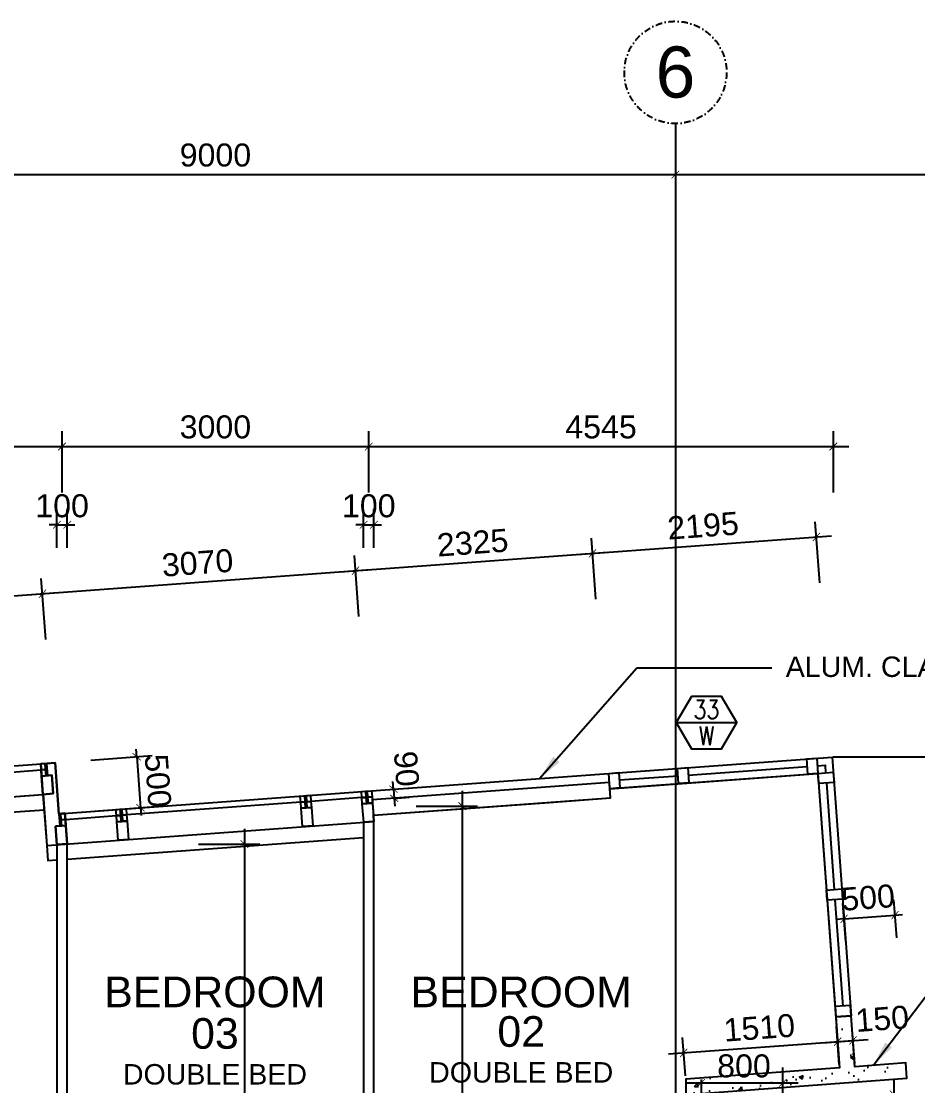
# Model space of a CAD drawing. Header units: millimetres. Extents: x -1214 to 71105, y 7230 to 56309.
# Drawn here: x 48601 to 57370, y 36535 to 46950 of the extents above; entities that cross this region are included whole.
import ezdxf
from ezdxf.enums import TextEntityAlignment as Align

# ---------------------------------------------------------------- set-up
doc = ezdxf.new("R2010")
doc.units = ezdxf.units.MM
doc.header["$MEASUREMENT"] = 0
doc.linetypes.add('CENTERX2', pattern=[101.6, 63.5, -12.7, 12.7, -12.7])
doc.linetypes.add('DASHDOT', pattern=[25.4, 12.7, -6.35, 0, -6.35])
doc.layers.get('0').update_dxf_attribs({"color": 8})
doc.layers.get('Defpoints').update_dxf_attribs({"color": 8})
for name, color, linetype in [('arrow', 8, 'Continuous'), ('DLN020__', 8, 'DASHDOT'), ('Dry Wall', 8, 'Continuous'), ('GBP Dim', 8, 'Continuous'), ('GBP Text 200', 8, 'Continuous'), ('GBP Text 250', 8, 'Continuous'), ('grid', 8, 'CENTERX2'), ('hatch', 8, 'Continuous'), ('Kerb', 8, 'Continuous'), ('RCP_text', 8, 'Continuous'), ('WALL-NEW', 8, 'Continuous'), ('WINDOW', 8, 'Continuous'), ('Window Mark', 8, 'Continuous'), ('WINDOW-MULLION', 8, 'Continuous'), ('zzz-room mix', 8, 'Continuous')]:
    doc.layers.add(name, color=color, linetype=linetype)
doc.styles.add('BH', font='arial.ttf')
doc.styles.add('ROMANS', font='romans.shx')
doc.styles.add('SWIS721LT450', font='swissl.ttf')
doc.dimstyles.new('200 GBP', dxfattribs={"dimscale": 1.5, "dimtxt": 150, "dimasz": 50, "dimexe": 100, "dimexo": 50, "dimgap": 50, "dimtad": 1, "dimdec": 0, "dimzin": 0, "dimdsep": 46, "dimtxsty": 'BH', "dimblk": 'ARCHTICK', "dimcen": 0.09, "dimdle": 100, "dimclrd": 9, "dimclre": 9, "dimclrt": 1, "dimadec": 0, "dimazin": 0, "dimtfac": 1, "dimtdec": 0, "dimtix": 1, "dimtmove": 2, "dimatfit": 3, "dimldrblk": 'ARCHTICK', "dimfxl": 300, "dimfxlon": 1, "dimtolj": 1, "dimtzin": 0, "dimarcsym": 0})
doc.dimstyles.get("Standard").update_dxf_attribs({"dimtxt": 0.18, "dimasz": 0.18, "dimexe": 0.18, "dimexo": 0.0625, "dimgap": 0.09, "dimtad": 0, "dimtih": 1, "dimtoh": 1, "dimdec": 4, "dimzin": 0, "dimdsep": 46, "dimtxsty": 'Standard', "dimcen": 0.09, "dimadec": 0, "dimazin": 0, "dimtfac": 1, "dimtdec": 4, "dimtofl": 0, "dimtmove": 0, "dimatfit": 3, "dimfxl": 1, "dimtolj": 1, "dimtzin": 0, "dimarcsym": 0})

# ---------------------------------------------------------------- blocks, each defined once
blk = doc.blocks.new('A$C65CE4B9A')
at = {"layer": 'DLN020__', "ltscale": 5}
blk.add_circle((-14000, 11000), 500, dxfattribs=at)
at = {"layer": 'grid', "ltscale": 200}
blk.add_line((-14000, 10500), (-14000, -20450), dxfattribs=at)
at = {"layer": 'DLN020__', "ltscale": 5, "insert": (-14000, 11000), "char_height": 500, "width": 746.16, "attachment_point": 5, "style": 'SWIS721LT450'}
blk.add_mtext('6', dxfattribs=at)
blk = doc.blocks.new('_ArchTick')
at = {"color": 0, "const_width": 0.1}
blk.add_lwpolyline([(0.5, 0.5), (-0.5, -0.5)], dxfattribs=at)
blk = doc.blocks.new('*D35')
at = {"layer": 'Defpoints', "color": 0, "transparency": 16777216}
for p in [(57044, 39751), (67378, 39751), (66928, 36452)]:
    blk.add_point(p, dxfattribs=at)
at = {"layer": 'GBP Dim', "color": 9, "lineweight": -2, "transparency": 16777216}
for p, q in [((67378, 36302), (67378, 39901)), ((66928, 39751), (67528, 39751)), ((67003, 36452), (67528, 36452))]:
    blk.add_line(p, q, dxfattribs=at)
at = {"layer": 'GBP Dim', "color": 9, "lineweight": -2, "transparency": 16777216, "xscale": 75, "yscale": 75, "zscale": 75}
for p, rotation in [((67378, 39751), 90), ((67378, 36452), 270)]:
    blk.add_blockref('_ArchTick', p, dxfattribs=dict(at, rotation=rotation))
at = {"layer": 'GBP Dim', "transparency": 16777216, "insert": (67188, 38102), "char_height": 225, "attachment_point": 5, "rotation": 90, "style": 'BH'}
blk.add_mtext('\\A1;3300', dxfattribs=at)
blk = doc.blocks.new('*D38')
at = {"layer": 'Defpoints', "color": 0, "transparency": 16777216}
for p in [(46000, 45950), (55000, 45950), (55000, 45450)]:
    blk.add_point(p, dxfattribs=at)
at = {"layer": 'GBP Dim', "color": 9, "lineweight": -2, "transparency": 16777216}
for p, q in [((46000, 45875), (46000, 45300)), ((55000, 45875), (55000, 45300)), ((45850, 45450), (55150, 45450))]:
    blk.add_line(p, q, dxfattribs=at)
at = {"layer": 'GBP Dim', "color": 9, "lineweight": -2, "transparency": 16777216, "xscale": 75, "yscale": 75, "zscale": 75, "rotation": 180}
blk.add_blockref('_ArchTick', (46000, 45450), dxfattribs=at)
at = {"layer": 'GBP Dim', "color": 9, "lineweight": -2, "transparency": 16777216, "xscale": 75, "yscale": 75, "zscale": 75}
blk.add_blockref('_ArchTick', (55000, 45450), dxfattribs=at)
at = {"layer": 'GBP Dim', "transparency": 16777216, "insert": (50500, 45640), "char_height": 225, "attachment_point": 5, "style": 'BH'}
blk.add_mtext('\\A1;9000', dxfattribs=at)
blk = doc.blocks.new('*D39')
at = {"layer": 'Defpoints', "color": 0, "transparency": 16777216}
for p in [(55000, 45950), (64000, 45950), (64000, 45450)]:
    blk.add_point(p, dxfattribs=at)
at = {"layer": 'GBP Dim', "color": 9, "lineweight": -2, "transparency": 16777216}
for p, q in [((55000, 45875), (55000, 45300)), ((64000, 45875), (64000, 45300)), ((54850, 45450), (64150, 45450))]:
    blk.add_line(p, q, dxfattribs=at)
at = {"layer": 'GBP Dim', "color": 9, "lineweight": -2, "transparency": 16777216, "xscale": 75, "yscale": 75, "zscale": 75, "rotation": 180}
blk.add_blockref('_ArchTick', (55000, 45450), dxfattribs=at)
at = {"layer": 'GBP Dim', "color": 9, "lineweight": -2, "transparency": 16777216, "xscale": 75, "yscale": 75, "zscale": 75}
blk.add_blockref('_ArchTick', (64000, 45450), dxfattribs=at)
at = {"layer": 'GBP Dim', "transparency": 16777216, "insert": (59500, 45640), "char_height": 225, "attachment_point": 5, "style": 'BH'}
blk.add_mtext('\\A1;9000', dxfattribs=at)
blk = doc.blocks.new('*D62')
at = {"layer": 'Defpoints', "color": 0, "transparency": 16777216}
for p in [(52039, 39271), (52050, 31651), (52915, 31651)]:
    blk.add_point(p, dxfattribs=at)
at = {"layer": 'GBP Dim', "color": 9, "lineweight": -2, "transparency": 16777216}
for p, q in [((52915, 39421), (52915, 31501)), ((52465, 39271), (53065, 39271)), ((52465, 31651), (53065, 31651))]:
    blk.add_line(p, q, dxfattribs=at)
at = {"layer": 'GBP Dim', "color": 9, "lineweight": -2, "transparency": 16777216, "xscale": 75, "yscale": 75, "zscale": 75}
for p, rotation in [((52915, 39271), 90), ((52915, 31651), 270)]:
    blk.add_blockref('_ArchTick', p, dxfattribs=dict(at, rotation=rotation))
at = {"layer": 'GBP Dim', "transparency": 16777216, "insert": (52725, 35461), "char_height": 225, "attachment_point": 5, "rotation": 90, "style": 'BH'}
blk.add_mtext('\\A1;7620', dxfattribs=at)
blk = doc.blocks.new('*D63')
at = {"layer": 'Defpoints', "color": 0, "transparency": 16777216}
for p in [(49050, 38900), (50400, 31650), (50784, 31650)]:
    blk.add_point(p, dxfattribs=at)
at = {"layer": 'GBP Dim', "color": 9, "lineweight": -2, "transparency": 16777216}
for p, q in [((50784, 39050), (50784, 31500)), ((50334, 38900), (50934, 38900)), ((50475, 31650), (50934, 31650))]:
    blk.add_line(p, q, dxfattribs=at)
at = {"layer": 'GBP Dim', "color": 9, "lineweight": -2, "transparency": 16777216, "xscale": 75, "yscale": 75, "zscale": 75}
for p, rotation in [((50784, 38900), 90), ((50784, 31650), 270)]:
    blk.add_blockref('_ArchTick', p, dxfattribs=dict(at, rotation=rotation))
at = {"layer": 'GBP Dim', "transparency": 16777216, "insert": (50594, 35275), "char_height": 225, "attachment_point": 5, "rotation": 90, "style": 'BH'}
blk.add_mtext('\\A1;7250', dxfattribs=at)
blk = doc.blocks.new('*D65')
at = {"layer": 'Defpoints', "color": 0, "transparency": 16777216}
for p in [(48917, 39694), (48953, 39195), (49766, 39255)]:
    blk.add_point(p, dxfattribs=at)
at = {"layer": 'GBP Dim', "color": 9, "lineweight": -2, "transparency": 16777216}
for p, q in [((49730, 39754), (49724, 39828)), ((49281, 39721), (49880, 39765)), ((49730, 39754), (49766, 39255)), ((49318, 39222), (49916, 39266)), ((49766, 39255), (49772, 39180))]:
    blk.add_line(p, q, dxfattribs=at)
at = {"layer": 'GBP Dim', "color": 9, "lineweight": -2, "transparency": 16777216, "xscale": 75, "yscale": 75, "zscale": 75}
for p, rotation in [((49730, 39754), 274.1943084168715), ((49766, 39255), 94.19430841687155)]:
    blk.add_blockref('_ArchTick', p, dxfattribs=dict(at, rotation=rotation))
at = {"layer": 'GBP Dim', "transparency": 16777216, "insert": (49938, 39518), "char_height": 225, "attachment_point": 5, "rotation": 274.1943, "style": 'BH'}
blk.add_mtext('\\A1;500', dxfattribs=at)
blk = doc.blocks.new('*D90')
at = {"layer": 'Defpoints', "color": 0, "transparency": 16777216}
for p in [(48808, 41349), (48940, 39545), (27945, 38507)]:
    blk.add_point(p, dxfattribs=at)
at = {"layer": 'GBP Dim', "color": 9, "lineweight": -2, "transparency": 16777216}
for p, q in [((48841, 40901), (48797, 41499)), ((27700, 39801), (48958, 41360)), ((27883, 39364), (27839, 39962))]:
    blk.add_line(p, q, dxfattribs=at)
at = {"layer": 'GBP Dim', "color": 9, "lineweight": -2, "transparency": 16777216, "xscale": 75, "yscale": 75, "zscale": 75}
for p, rotation in [((48808, 41349), 4.194182783265727), ((27850, 39812), 184.1941827832657)]:
    blk.add_blockref('_ArchTick', p, dxfattribs=dict(at, rotation=rotation))
at = {"layer": 'GBP Dim', "transparency": 16777216, "insert": (38315, 40770), "char_height": 225, "attachment_point": 5, "rotation": 4.1942, "style": 'BH'}
blk.add_mtext('\\A1;21015', dxfattribs=at)
blk = doc.blocks.new('*D91')
at = {"layer": 'Defpoints', "color": 0, "transparency": 16777216}
for p in [(51870, 41574), (48940, 39545), (52039, 39271)]:
    blk.add_point(p, dxfattribs=at)
at = {"layer": 'GBP Dim', "color": 9, "lineweight": -2, "transparency": 16777216}
for p, q in [((51903, 41125), (51859, 41724)), ((48659, 41338), (52020, 41585)), ((48841, 40901), (48797, 41499))]:
    blk.add_line(p, q, dxfattribs=at)
at = {"layer": 'GBP Dim', "color": 9, "lineweight": -2, "transparency": 16777216, "xscale": 75, "yscale": 75, "zscale": 75}
for p, rotation in [((51870, 41574), 4.194182783265727), ((48808, 41349), 184.1941827832657)]:
    blk.add_blockref('_ArchTick', p, dxfattribs=dict(at, rotation=rotation))
at = {"layer": 'GBP Dim', "transparency": 16777216, "insert": (50325, 41651), "char_height": 225, "attachment_point": 5, "rotation": 4.1942, "style": 'BH'}
blk.add_mtext('\\A1;3070', dxfattribs=at)
blk = doc.blocks.new('*D92')
at = {"layer": 'Defpoints', "color": 0, "transparency": 16777216}
for p in [(54189, 41744), (54358, 39441), (52039, 39271)]:
    blk.add_point(p, dxfattribs=at)
at = {"layer": 'GBP Dim', "color": 9, "lineweight": -2, "transparency": 16777216}
for p, q in [((54222, 41295), (54178, 41894)), ((51720, 41563), (54338, 41755)), ((51903, 41125), (51859, 41724))]:
    blk.add_line(p, q, dxfattribs=at)
at = {"layer": 'GBP Dim', "color": 9, "lineweight": -2, "transparency": 16777216, "xscale": 75, "yscale": 75, "zscale": 75}
for p, rotation in [((54189, 41744), 4.194182783265727), ((51870, 41574), 184.1941827832657)]:
    blk.add_blockref('_ArchTick', p, dxfattribs=dict(at, rotation=rotation))
at = {"layer": 'GBP Dim', "transparency": 16777216, "insert": (53016, 41848), "char_height": 225, "attachment_point": 5, "rotation": 4.1942, "style": 'BH'}
blk.add_mtext('\\A1;2325', dxfattribs=at)
blk = doc.blocks.new('*D93')
at = {"layer": 'Defpoints', "color": 0, "transparency": 16777216}
for p in [(56378, 41904), (56547, 39602), (54358, 39441)]:
    blk.add_point(p, dxfattribs=at)
at = {"layer": 'GBP Dim', "color": 9, "lineweight": -2, "transparency": 16777216}
for p, q in [((56411, 41456), (56367, 42054)), ((54039, 41733), (56528, 41915)), ((54222, 41295), (54178, 41894))]:
    blk.add_line(p, q, dxfattribs=at)
at = {"layer": 'GBP Dim', "color": 9, "lineweight": -2, "transparency": 16777216, "xscale": 75, "yscale": 75, "zscale": 75}
for p, rotation in [((56378, 41904), 4.194182783265727), ((54189, 41744), 184.1941827832657)]:
    blk.add_blockref('_ArchTick', p, dxfattribs=dict(at, rotation=rotation))
at = {"layer": 'GBP Dim', "transparency": 16777216, "insert": (55270, 42014), "char_height": 225, "attachment_point": 5, "rotation": 4.1942, "style": 'BH'}
blk.add_mtext('\\A1;2195', dxfattribs=at)
blk = doc.blocks.new('*D167')
at = {"layer": 'Defpoints', "color": 0, "transparency": 16777216}
for p in [(49000, 42790), (46000, 39179), (49000, 38898)]:
    blk.add_point(p, dxfattribs=at)
at = {"layer": 'GBP Dim', "color": 9, "lineweight": -2, "transparency": 16777216}
for p, q in [((46000, 42340), (46000, 42940)), ((49000, 42340), (49000, 42940)), ((45850, 42790), (49150, 42790))]:
    blk.add_line(p, q, dxfattribs=at)
at = {"layer": 'GBP Dim', "color": 9, "lineweight": -2, "transparency": 16777216, "xscale": 75, "yscale": 75, "zscale": 75, "rotation": 180}
blk.add_blockref('_ArchTick', (46000, 42790), dxfattribs=at)
at = {"layer": 'GBP Dim', "color": 9, "lineweight": -2, "transparency": 16777216, "xscale": 75, "yscale": 75, "zscale": 75}
blk.add_blockref('_ArchTick', (49000, 42790), dxfattribs=at)
at = {"layer": 'GBP Dim', "transparency": 16777216, "insert": (47500, 42980), "char_height": 225, "attachment_point": 5, "style": 'BH'}
blk.add_mtext('\\A1;3000', dxfattribs=at)
blk = doc.blocks.new('*D168')
at = {"layer": 'Defpoints', "color": 0, "transparency": 16777216}
for p in [(52000, 42790), (52000, 39118), (49000, 38898)]:
    blk.add_point(p, dxfattribs=at)
at = {"layer": 'GBP Dim', "color": 9, "lineweight": -2, "transparency": 16777216}
for p, q in [((49000, 42340), (49000, 42940)), ((52000, 42340), (52000, 42940)), ((48850, 42790), (52150, 42790))]:
    blk.add_line(p, q, dxfattribs=at)
at = {"layer": 'GBP Dim', "color": 9, "lineweight": -2, "transparency": 16777216, "xscale": 75, "yscale": 75, "zscale": 75, "rotation": 180}
blk.add_blockref('_ArchTick', (49000, 42790), dxfattribs=at)
at = {"layer": 'GBP Dim', "color": 9, "lineweight": -2, "transparency": 16777216, "xscale": 75, "yscale": 75, "zscale": 75}
blk.add_blockref('_ArchTick', (52000, 42790), dxfattribs=at)
at = {"layer": 'GBP Dim', "transparency": 16777216, "insert": (50500, 42980), "char_height": 225, "attachment_point": 5, "style": 'BH'}
blk.add_mtext('\\A1;3000', dxfattribs=at)
blk = doc.blocks.new('*D169')
at = {"layer": 'Defpoints', "color": 0, "transparency": 16777216}
for p in [(56545, 42790), (56545, 39602), (52000, 39118)]:
    blk.add_point(p, dxfattribs=at)
at = {"layer": 'GBP Dim', "color": 9, "lineweight": -2, "transparency": 16777216}
for p, q in [((52000, 42340), (52000, 42940)), ((56545, 42340), (56545, 42940)), ((51850, 42790), (56695, 42790))]:
    blk.add_line(p, q, dxfattribs=at)
at = {"layer": 'GBP Dim', "color": 9, "lineweight": -2, "transparency": 16777216, "xscale": 75, "yscale": 75, "zscale": 75, "rotation": 180}
blk.add_blockref('_ArchTick', (52000, 42790), dxfattribs=at)
at = {"layer": 'GBP Dim', "color": 9, "lineweight": -2, "transparency": 16777216, "xscale": 75, "yscale": 75, "zscale": 75}
blk.add_blockref('_ArchTick', (56545, 42790), dxfattribs=at)
at = {"layer": 'GBP Dim', "transparency": 16777216, "insert": (54272, 42980), "char_height": 225, "attachment_point": 5, "style": 'BH'}
blk.add_mtext('\\A1;4545', dxfattribs=at)
blk = doc.blocks.new('MISCWINDOWS')
blk.add_line((-4.04, 0), (4.04, 0))
blk.add_lwpolyline([(-2.02, 3.5), (-4.04, 0), (-2.02, -3.5), (2.02, -3.5), (4.04, 0), (2.02, 3.5)], close=True)
at = {"style": 'BH'}
for tag, p in [('MARK_NUMBER', (0, 1.75)), ('DWG_NUMBER', (0, -1.75))]:
    blk.add_attdef(tag, text='', height=2.5, dxfattribs=at).set_placement(p, align=Align.MIDDLE_CENTER)
blk = doc.blocks.new('*D206')
at = {"layer": 'Defpoints', "color": 0, "transparency": 16777216}
for p in [(52050, 42024), (51950, 41042, 0), (52050, 41042, 0)]:
    blk.add_point(p, dxfattribs=at)
at = {"layer": 'GBP Dim', "color": 9, "lineweight": -2, "transparency": 16777216}
for p, q in [((51950, 41799), (51950, 42174)), ((52050, 41799), (52050, 42174)), ((51950, 42024), (51875, 42024)), ((51950, 42024), (52050, 42024)), ((52050, 42024), (52125, 42024))]:
    blk.add_line(p, q, dxfattribs=at)
at = {"layer": 'GBP Dim', "color": 9, "lineweight": -2, "transparency": 16777216, "xscale": 75, "yscale": 75, "zscale": 75}
blk.add_blockref('_ArchTick', (51950, 42024), dxfattribs=at)
at = {"layer": 'GBP Dim', "color": 9, "lineweight": -2, "transparency": 16777216, "xscale": 75, "yscale": 75, "zscale": 75, "rotation": 180}
blk.add_blockref('_ArchTick', (52050, 42024), dxfattribs=at)
at = {"layer": 'GBP Dim', "transparency": 16777216, "insert": (52000, 42208), "char_height": 225, "attachment_point": 5, "style": 'BH'}
blk.add_mtext('\\A1;100', dxfattribs=at)
blk = doc.blocks.new('*D207')
at = {"layer": 'Defpoints', "color": 0, "transparency": 16777216}
for p in [(49050, 42024), (48950, 41042, 0), (49050, 41042, 0)]:
    blk.add_point(p, dxfattribs=at)
at = {"layer": 'GBP Dim', "color": 9, "lineweight": -2, "transparency": 16777216}
for p, q in [((48950, 41799), (48950, 42174)), ((49050, 41799), (49050, 42174)), ((48950, 42024), (48875, 42024)), ((48950, 42024), (49050, 42024)), ((49050, 42024), (49125, 42024))]:
    blk.add_line(p, q, dxfattribs=at)
at = {"layer": 'GBP Dim', "color": 9, "lineweight": -2, "transparency": 16777216, "xscale": 75, "yscale": 75, "zscale": 75}
blk.add_blockref('_ArchTick', (48950, 42024), dxfattribs=at)
at = {"layer": 'GBP Dim', "color": 9, "lineweight": -2, "transparency": 16777216, "xscale": 75, "yscale": 75, "zscale": 75, "rotation": 180}
blk.add_blockref('_ArchTick', (49050, 42024), dxfattribs=at)
at = {"layer": 'GBP Dim', "transparency": 16777216, "insert": (49000, 42208), "char_height": 225, "attachment_point": 5, "style": 'BH'}
blk.add_mtext('\\A1;100', dxfattribs=at)
blk = doc.blocks.new('*D235')
at = {"layer": 'Defpoints', "color": 0, "transparency": 16777216}
for p in [(57148, 38205), (57181, 37751), (56762, 36623)]:
    blk.add_point(p, dxfattribs=at)
at = {"layer": 'GBP Dim', "color": 9, "lineweight": -2, "transparency": 16777216}
for p, q in [((57164, 37981), (57137, 38354)), ((56665, 37944), (56638, 38318)), ((56649, 38168), (56574, 38163)), ((56649, 38168), (57148, 38205)), ((57148, 38205), (57222, 38210))]:
    blk.add_line(p, q, dxfattribs=at)
at = {"layer": 'GBP Dim', "color": 9, "lineweight": -2, "transparency": 16777216, "xscale": 75, "yscale": 75, "zscale": 75}
for p, rotation in [((57148, 38205), 184.1941827831907), ((56649, 38168), 4.194182783190666)]:
    blk.add_blockref('_ArchTick', p, dxfattribs=dict(at, rotation=rotation))
at = {"layer": 'GBP Dim', "transparency": 16777216, "insert": (56884, 38376), "char_height": 225, "attachment_point": 5, "rotation": 4.1942, "style": 'BH'}
blk.add_mtext('\\A1;500', dxfattribs=at)
blk = doc.blocks.new('*D247')
at = {"layer": 'Defpoints', "color": 0, "transparency": 16777216}
for p in [(55268, 36450), (55268, 35450), (57136, 35450)]:
    blk.add_point(p, dxfattribs=at)
at = {"layer": 'GBP Dim', "color": 9, "lineweight": -2, "transparency": 16777216}
for p, q in [((57136, 36600), (57136, 35300)), ((56686, 36450), (57286, 36450)), ((56686, 35450), (57286, 35450))]:
    blk.add_line(p, q, dxfattribs=at)
at = {"layer": 'GBP Dim', "color": 9, "lineweight": -2, "transparency": 16777216, "xscale": 75, "yscale": 75, "zscale": 75}
for p, rotation in [((57136, 36450), 90), ((57136, 35450), 270)]:
    blk.add_blockref('_ArchTick', p, dxfattribs=dict(at, rotation=rotation))
at = {"layer": 'GBP Dim', "transparency": 16777216, "insert": (56946, 35950), "char_height": 225, "attachment_point": 5, "rotation": 90, "style": 'BH'}
blk.add_mtext('\\A1;1000', dxfattribs=at)
blk = doc.blocks.new('*D249')
at = {"layer": 'Defpoints', "color": 0, "transparency": 16777216}
for p in [(56736, 36978), (56767, 36560), (56617, 36551)]:
    blk.add_point(p, dxfattribs=at)
at = {"layer": 'GBP Dim', "color": 9, "lineweight": -2, "transparency": 16777216}
for p, q in [((56603, 36743), (56576, 37117)), ((56753, 36754), (56725, 37128)), ((56437, 36956), (56886, 36989))]:
    blk.add_line(p, q, dxfattribs=at)
at = {"layer": 'GBP Dim', "color": 9, "lineweight": -2, "transparency": 16777216, "xscale": 75, "yscale": 75, "zscale": 75}
for p, rotation in [((56587, 36967), 184.1941827831907), ((56736, 36978), 4.194182783190666)]:
    blk.add_blockref('_ArchTick', p, dxfattribs=dict(at, rotation=rotation))
at = {"layer": 'GBP Dim', "transparency": 16777216, "insert": (57022, 37190), "char_height": 225, "attachment_point": 5, "rotation": 4.1942, "style": 'BH'}
blk.add_mtext('\\A1;150', dxfattribs=at)
blk = doc.blocks.new('*D250')
at = {"layer": 'Defpoints', "color": 0, "transparency": 16777216}
for p in [(56587, 36967), (56617, 36551), (55111, 36444)]:
    blk.add_point(p, dxfattribs=at)
at = {"layer": 'GBP Dim', "color": 9, "lineweight": -2, "transparency": 16777216}
for p, q in [((56603, 36743), (56576, 37117)), ((54931, 36846), (56736, 36978)), ((55097, 36633), (55070, 37007))]:
    blk.add_line(p, q, dxfattribs=at)
at = {"layer": 'GBP Dim', "color": 9, "lineweight": -2, "transparency": 16777216, "xscale": 75, "yscale": 75, "zscale": 75}
for p, rotation in [((56587, 36967), 4.194182783190666), ((55081, 36857), 184.1941827831907)]:
    blk.add_blockref('_ArchTick', p, dxfattribs=dict(at, rotation=rotation))
at = {"layer": 'GBP Dim', "transparency": 16777216, "insert": (55820, 37102), "char_height": 225, "attachment_point": 5, "rotation": 4.1942, "style": 'BH'}
blk.add_mtext('\\A1;1510', dxfattribs=at)
blk = doc.blocks.new('CURTAIN WALL')
at = {"layer": 'WINDOW-MULLION', "ltscale": 100}
blk.add_line((-10, 300), (10, 300), dxfattribs=at)
for points in [[(-50, 300), (-10, 300), (-10, 240), (-50, 240), (-50, 300)], [(-50, 240), (-10, 240), (-10, 180), (-50, 180), (-50, 240)], [(10, 300), (50, 300), (50, 240), (10, 240), (10, 300)], [(10, 240), (50, 240), (50, 180), (10, 180), (10, 240)]]:
    blk.add_lwpolyline(points, dxfattribs=at)
at = {"layer": 'WINDOW-MULLION'}
blk.add_lwpolyline([(-50, 180), (50, 180), (50, 0), (-50, 0)], close=True, dxfattribs=at)
blk = doc.blocks.new('A$C2EC83355')
at = {"ltscale": 100}
blk.add_line((-60, 180), (-40, 180), dxfattribs=at)
for points in [[(-40, 300), (-100, 300), (-100, 0), (0, 0), (0, 180), (-40, 180), (-40, 300)], [(-100, 300), (-60, 300), (-60, 240), (-100, 240), (-100, 300)], [(-100, 240), (-60, 240), (-60, 180), (-100, 180), (-100, 240)]]:
    blk.add_lwpolyline(points, dxfattribs=at)
blk.add_lwpolyline([(-100, 180), (0, 180), (0, 0), (-100, 0)], close=True)
blk = doc.blocks.new('A$C05020688')
at = {"ltscale": 100}
blk.add_line((-60, 180), (-40, 180), dxfattribs=at)
for points in [[(-100, 180), (-100, 0), (0, 0), (0, 300), (-60, 300), (-60, 180), (-100, 180)], [(-40, 300), (0, 300), (0, 240), (-40, 240), (-40, 300)], [(-40, 240), (0, 240), (0, 180), (-40, 180), (-40, 240)]]:
    blk.add_lwpolyline(points, dxfattribs=at)
blk.add_lwpolyline([(-100, 180), (0, 180), (0, 0), (-100, 0)], close=True)
blk = doc.blocks.new('*D260')
at = {"layer": 'Defpoints', "color": 0, "transparency": 16777216}
for p in [(52163, 39431), (52169, 39341), (52249, 39347)]:
    blk.add_point(p, dxfattribs=at)
at = {"layer": 'GBP Dim', "color": 9, "lineweight": -2, "transparency": 16777216}
for p, q in [((52242, 39437), (52236, 39511)), ((52238, 39436), (52392, 39448)), ((52242, 39437), (52249, 39347)), ((52244, 39347), (52398, 39358)), ((52249, 39347), (52254, 39272))]:
    blk.add_line(p, q, dxfattribs=at)
at = {"layer": 'GBP Dim', "color": 9, "lineweight": -2, "transparency": 16777216, "xscale": 75, "yscale": 75, "zscale": 75}
for p, rotation in [((52242, 39437), 274.1941827953526), ((52249, 39347), 94.19418279535259)]:
    blk.add_blockref('_ArchTick', p, dxfattribs=dict(at, rotation=rotation))
at = {"layer": 'GBP Dim', "transparency": 16777216, "insert": (52369, 39636), "char_height": 225, "attachment_point": 5, "rotation": 274.1942, "style": 'BH'}
blk.add_mtext('\\A1;90', dxfattribs=at)
blk = doc.blocks.new('*D263')
at = {"layer": 'Defpoints', "color": 0, "transparency": 16777216}
for p in [(55250, 36672), (56050, 36563), (56050, 36173)]:
    blk.add_point(p, dxfattribs=at)
at = {"layer": 'GBP Dim', "color": 9, "lineweight": -2, "transparency": 16777216}
for p, q in [((56050, 36248), (56050, 36713)), ((55100, 36563), (56200, 36563)), ((55250, 36597), (55250, 36413))]:
    blk.add_line(p, q, dxfattribs=at)
at = {"layer": 'GBP Dim', "color": 9, "lineweight": -2, "transparency": 16777216, "xscale": 75, "yscale": 75, "zscale": 75, "rotation": 180}
blk.add_blockref('_ArchTick', (55250, 36563), dxfattribs=at)
at = {"layer": 'GBP Dim', "color": 9, "lineweight": -2, "transparency": 16777216, "xscale": 75, "yscale": 75, "zscale": 75}
blk.add_blockref('_ArchTick', (56050, 36563), dxfattribs=at)
at = {"layer": 'GBP Dim', "transparency": 16777216, "insert": (55670, 36728), "char_height": 225, "attachment_point": 5, "style": 'BH'}
blk.add_mtext('\\A1;800', dxfattribs=at)

msp = doc.modelspace()

# ---------------------------------------------------------------- hatches: boundary and pattern name
at = {"layer": 'hatch'}
h = msp.add_hatch(dxfattribs=at)
h.set_pattern_fill('AR-CONC', color=256, scale=60, style=0)
h.set_pattern_definition([(50, (-579051.98, 745630.23), (430.35611, -37.65128), [45, -495]), (355, (-579052, 745630.23), (-83.2508, 451.31528), [36, -396]), (100.4514, (-579016.1, 745627.1), (347.10563, 413.66373), [38.24411, -420.68527]), (46.1842, (-579052, 745750.23), (640.34463, -99.3114), [67.5, -742.5]), (96.6356, (-578998.6, 745741.96), (560.79762, 584.47072), [57.36617, -631.0278]), (351.1842, (-579052, 745750.23), (560.79717, 584.47116), [54, -594]), (21, (-578991.98, 745720.23), (358.14423, -241.57133), [45, -495]), (326, (-578992, 745720.23), (145.9892, 435.09003), [36, -396]), (71.4514, (-578962.13, 745700.1), (504.13358, 193.5183), [38.24411, -420.68527]), (37.5, (-579051.98, 745630.23), (7.295913, 199.736312), [0, -391.2, 0, -402, 0, -397.5]), (7.5, (-579051.98, 745630.23), (157.841722, 236.647027), [0, -229.2, 0, -382.2, 0, -151.5]), (327.5, (-579185.78, 745630.23), (320.293462, -13.532923), [0, -150, 0, -468, 0, -621]), (317.5, (-579245.78, 745630.23), (349.9117, 60.06299), [0, -195, 0, -310.8, 0, -441])])
h.paths.add_polyline_path([(55250, 35449.9), (55250, 36459.7), (57264, 36605.4), (57252.9, 36755.9), (57113.8, 36747.6), (56755.1, 36721.4), (56718.5, 37220), (56568.9, 37209), (56605.5, 36710.4), (55100, 36600), (55100, 35449.9)])

# ---------------------------------------------------------------- linework, layer by layer
at = {"layer": 'Dry Wall'}
msp.add_lwpolyline([(51950, 39114.4), (51950, 35450), (52050, 35450), (52050, 39121.8)], close=True, dxfattribs=at)
msp.add_lwpolyline([(49050, 35450), (49050, 38901.8), (48950, 38894.4), (48950, 35450), (49050, 35450)], dxfattribs=at)
at = {"layer": 'Kerb'}
msp.add_line((46185.5, 39042.5), (48824.1, 39236), dxfattribs=at)
for points in [[(49050, 38751.3), (51950, 38964)], [(48849.7, 38887), (48860.6, 38737.5), (48950, 38744)]]:
    msp.add_lwpolyline(points, dxfattribs=at)
at = {"layer": 'RCP_text', "ltscale": 50}
msp.add_line((66878.1, 39751.3), (56543.9, 39751.3), dxfattribs=at)
at = {"layer": 'WALL-NEW'}
for points in [[(52034.5, 39331.2), (52045.5, 39181.6), (54364.3, 39351.6), (54353.3, 39501.2), (52034.5, 39331.2)], [(55250, 35449.9), (55250, 36460.6), (57263.8, 36608.3), (57252.8, 36757.9), (57252.8, 36757.9), (56755.1, 36721.4), (56718.5, 37220), (56568.9, 37209), (56605.5, 36710.4), (55100, 36600), (55100, 35449.9), (55250, 35449.9)]]:
    msp.add_lwpolyline(points, dxfattribs=at)
at = {"layer": 'WINDOW'}
for points in [[(18899.9, 37492.8), (24988, 37939.3), (24951.5, 38437.9), (27931.4, 38656.4), (27968, 38157.8), (46152.6, 39491.3), (48931.5, 39695), (48968, 39196.5), (52027.9, 39420.9)], [(52027.9, 39420.9), (56532.9, 39751.3), (56718.5, 37220)], [(48297.6, 39588.5), (48795.7, 39625)], [(54457.4, 39448.7), (56294.5, 39583.4)], [(55125.1, 39572.9), (56289.1, 39658.2)], [(56388.8, 39665.5), (56463.6, 39671), (56469.1, 39596.2)], [(56394.3, 39590.7), (56568.9, 37209)], [(55025.4, 39565.5), (54451.9, 39523.5)], [(56476.4, 39496.5), (56552.7, 38455.2)], [(18899.9, 37192), (25153.7, 37650.6), (25117.2, 38149.3), (27809.7, 38346.8), (27846.3, 37848.1), (46174.5, 39192.1), (46174.5, 39192.1), (48813.1, 39385.5), (48849.7, 38887), (52050, 39121.8)], [(51334.2, 39309.9), (49630.7, 39185)], [(51932.6, 39353.8), (51433.9, 39317.2)], [(49032.2, 39141.1), (49531, 39177.7)], [(56560.1, 38355.5), (56636.4, 37314.2)]]:
    msp.add_lwpolyline(points, dxfattribs=at)
at = {"layer": 'WINDOW-MULLION'}
msp.add_lwpolyline([(48968, 39196.5), (48931.5, 39695), (48851.1, 39689.2)], dxfattribs=at)
for points in [[(56283.6, 39733), (56383.3, 39740.3), (56394.3, 39590.7), (56294.5, 39583.4)], [(54346.7, 39591), (54446.4, 39598.3), (54457.4, 39448.7), (54357.7, 39441.4)], [(55019.9, 39640.3), (55119.6, 39647.7), (55130.6, 39498.1), (55030.9, 39490.7)], [(56394.3, 39590.7), (56543.9, 39601.7), (56551.2, 39502), (56401.6, 39491)], [(56477.9, 38449.7), (56627.5, 38460.7), (56634.9, 38361), (56485.3, 38350)], [(56711.2, 37319.7), (56561.6, 37308.8), (56568.9, 37209), (56718.5, 37220)]]:
    msp.add_lwpolyline(points, close=True, dxfattribs=at)
at = {"layer": 'zzz-room mix'}
msp.add_lwpolyline([(46050, 35450), (46050, 39183.1), (48813.7, 39385.6), (48849.8, 38887.1), (52049.9, 39121.8), (52045.5, 39181.6), (53765.9, 39307.8), (54364.2, 39351.7), (54357.7, 39441.4), (55995.3, 39561.5), (56394.3, 39590.7), (56605.5, 36710.4), (55100, 36600), (55100, 35325.1)], dxfattribs=at)

# ---------------------------------------------------------------- block references
at = {"layer": 'WALL-NEW'}
msp.add_blockref('A$C65CE4B9A', (69000, 35449.9), dxfattribs=at)
at = {"layer": 'Window Mark'}
ref = msp.add_blockref('MISCWINDOWS', (55303.9, 40088.2), dxfattribs=dict(at, xscale=73.25, yscale=73.25, zscale=73.25))
ref.add_attrib('MARK_NUMBER', '33', dxfattribs={"layer": '0', "height": 183.12, "style": 'ROMANS', "width": 0.8}).set_placement((55303.9, 40216.4), align=Align.MIDDLE_CENTER)
ref.add_attrib('DWG_NUMBER', 'W', dxfattribs={"layer": '0', "height": 183.1, "style": 'ROMANS', "width": 0.8}).set_placement((55303.9, 39960), align=Align.MIDDLE_CENTER)
at = {"layer": 'WINDOW-MULLION'}
for name, p, rotation in [('A$C2EC83355', (48913, 39392.9), 4.194182783401675), ('CURTAIN WALL', (51401.6, 39074.2), 4.194182774193861), ('CURTAIN WALL', (52000, 39118.1), 4.194182774193861), ('A$C05020688', (49049.9, 38901.7), 4.194182783401675), ('CURTAIN WALL', (49598.4, 38942), 4.194182774193861)]:
    msp.add_blockref(name, p, dxfattribs=dict(at, rotation=rotation))

# ---------------------------------------------------------------- texts
at = {"layer": 'GBP Text 200', "style": 'BH'}
msp.add_text('ALUM. CLADDING ON RC WALL 90mm MAX.', height=200, dxfattribs=at).set_placement((56078.7, 40534.8))
for p in [(53491.1, 36566.1), (50495.2, 36547.1)]:
    msp.add_text('DOUBLE BED', height=200, dxfattribs=at).set_placement(p, align=Align.CENTER)
at = {"layer": 'GBP Text 250', "style": 'BH'}
for s, p in [('BEDROOM', (50495.2, 37303.2)), ('BEDROOM', (53491.1, 37303.2)), ('03', (50495.2, 36897.1)), ('02', (53491.1, 36916.1))]:
    msp.add_text(s, height=300, dxfattribs=at).set_placement(p, align=Align.CENTER)

# ---------------------------------------------------------------- dimensions: what is measured, and where the dimension line sits
at = {"layer": 'GBP Dim'}
for base, p1, p2, override, picture, middle in [((55000, 45449.9), (46000, 45949.9), (55000, 45949.9), {"dimasz": 50, "dimclrt": 256, "dimfxl": 300, "dimfxlon": 1}, '*D38', (50500, 45639.8)), ((64000, 45449.9), (55000, 45949.9), (64000, 45949.9), {"dimasz": 50, "dimclrt": 256, "dimfxl": 300, "dimfxlon": 1}, '*D39', (59500, 45639.8)), ((49000, 42790.4), (46000, 39179.3), (49000, 38898), {"dimclrt": 256, "dimfxl": 300, "dimfxlon": 1}, '*D167', (47500, 42980.4)), ((52000, 42790.4), (49000, 38898), (52000, 39118), {"dimclrt": 256, "dimfxl": 300, "dimfxlon": 1}, '*D168', (50500, 42980.4)), ((56544.9, 42790.4), (52000, 39118), (56544.9, 39601.7), {"dimclrt": 256, "dimfxl": 300, "dimfxlon": 1}, '*D169', (54272.4, 42979.8))]:
    dim = msp.add_linear_dim(base=base, p1=p1, p2=p2, dimstyle='200 GBP', override=override, dxfattribs=at)
    dim.commit()
    dim.dimension.update_dxf_attribs({"geometry": picture, "text_midpoint": middle})
for base, p1, p2, override, picture, middle in [((49050, 42024.5), (48950, 41042.5, 0), (49050, 41042.5, 0), {"dimclrt": 256, "dimfxl": 150}, '*D207', (49000, 42208)), ((52050, 42024.5), (51950, 41042.5, 0), (52050, 41042.5, 0), {"dimclrt": 256, "dimfxl": 150}, '*D206', (52000, 42208)), ((56050, 36562.7), (55250, 36671.8), (56050, 36173.1), {"dimgap": 0, "dimclrt": 256}, '*D263', (55670.5, 36727.7))]:
    dim = msp.add_linear_dim(base=base, p1=p1, p2=p2, dimstyle='200 GBP', override=override, dxfattribs=at)
    dim.commit()
    dim.dimension.update_dxf_attribs({"geometry": picture, "text_midpoint": middle, "dimtype": 160})
for base, p1, p2, angle, override, picture, middle in [((56378, 41904.5), (54357.7, 39441.4), (56546.9, 39601.9), 4.19418, {"dimclrt": 256}, '*D93', (55269.5, 42013.6)), ((54188.8, 41743.9), (52038.9, 39271.3), (54357.7, 39441.4), 4.19418, {"dimclrt": 256}, '*D92', (53015.5, 41848.4)), ((51870, 41573.9), (48940.4, 39545.5), (52038.9, 39271.3), 4.19418, {"dimclrt": 256}, '*D91', (50325.2, 41651.1)), ((48808.1, 41349.4), (27945.4, 38507.1), (48940.4, 39545.5), 4.19418, {"dimclrt": 256}, '*D90', (38315, 40770.3)), ((67378.1, 39751.3), (66928.1, 36451.7), (57043.9, 39751.3), 90.00004, {"dimclrt": 256}, '*D35', (67188.2, 38101.5)), ((52915.0876, 31650.8498), (52038.896, 39271.3335), (52050.0054, 31650.8498), 90, {"dimclrt": 256}, '*D62', (52725.2087, 35461.0917)), ((50784.2, 31649.8), (49050, 38899.7), (50400, 31649.8), 90, {"dimclrt": 256}, '*D63', (50594.3, 35274.8)), ((57147.6, 38204.9), (56762.3, 36623.4), (57180.9, 37750.8), 4.19418, {"dimclrt": 256, "dimfxl": 150}, '*D235', (56884.4, 38376)), ((56586.7, 36967.3), (55111.3, 36443.9), (56617.2, 36551.2), 4.19418, {"dimclrt": 256, "dimfxl": 150}, '*D250', (55819.9, 37101.5)), ((57136.1, 35449.9), (55267.6, 36449.7), (55267.6, 35449.9), 90, {"dimclrt": 256}, '*D247', (56946.2, 35949.8))]:
    dim = msp.add_linear_dim(base=base, p1=p1, p2=p2, angle=angle, dimstyle='200 GBP', override=override, dxfattribs=at)
    dim.commit()
    dim.dimension.update_dxf_attribs({"geometry": picture, "text_midpoint": middle})
dim = msp.add_aligned_dim(p1=(48916.6, 39694), p2=(48953.1, 39195.4), distance=815.5, dimstyle='200 GBP', override={"dimclrt": 256}, dxfattribs=at)
dim.commit()
dim.dimension.update_dxf_attribs({"geometry": '*D65', "text_midpoint": (49937.6, 39518.2)})
for base, p1, p2, angle, override, picture, middle, dimtype in [((52248.6, 39346.9), (52162.9, 39430.8), (52169.5, 39341.1), 274.19418, {"dimasz": 50, "dimexe": 100, "dimclrt": 256, "dimfxl": 150, "dimfxlon": 1}, '*D260', (52368.9, 39636.3), 161), ((56736.3, 36978.3), (56617.2, 36551.2), (56766.9, 36559.9), 4.19418, {"dimclrt": 256, "dimfxl": 150}, '*D249', (57021.6, 37189.7), 160)]:
    dim = msp.add_linear_dim(base=base, p1=p1, p2=p2, angle=angle, dimstyle='200 GBP', override=override, dxfattribs=at)
    dim.commit()
    dim.dimension.update_dxf_attribs({"geometry": picture, "text_midpoint": middle, "dimtype": dimtype})

# ---------------------------------------------------------------- leaders
at = {"layer": 'arrow'}
for points in [[(53671, 39541.4), (54623.2, 40622.4), (55941.8, 40622.4)], [(56934.4, 36734.5), (58111.8, 38286), (58806.8, 38286)]]:
    msp.add_leader(points, dimstyle='Standard', override={"dimscale": 2, "dimtxt": 200, "dimasz": 125, "dimexe": 166.67, "dimexo": 100, "dimgap": 100, "dimtih": 0, "dimtoh": 0, "dimdec": 0, "dimrnd": 5.001, "dimtxsty": 'BH', "dimdle": 166.666667, "dimclrd": 9, "dimclre": 9, "dimclrt": 1, "dimtdec": 0, "dimtix": 1, "dimtofl": 1, "dimtmove": 2, "dimfxl": 50}, dxfattribs=at)

doc.saveas('drawing.dxf')
